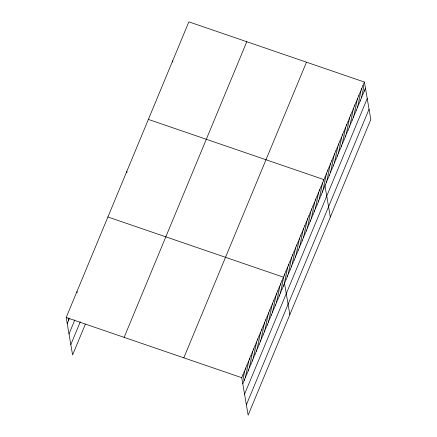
<?xml version="1.0" encoding="UTF-8"?>
<svg xmlns="http://www.w3.org/2000/svg" width="437" height="437" viewBox="0 0 437 437"><rect width="100%" height="100%" fill="white"/><g stroke="black" fill="none" stroke-linecap="round" stroke-linejoin="round"><path stroke-width="0.66" d="M85.373 324.145L72.591 354.948L66.189 317.491L188.86 21.85L364.409 82.052L370.811 119.509L248.14 415.15L241.737 377.694L364.409 82.052M67.238 323.626L69.483 318.223M69.008 333.961L74.836 319.911M70.827 344.613L80.244 321.916M124.124 337.359L246.79 41.717M183.808 357.827L306.474 62.185M242.786 383.828L365.458 88.187M244.556 394.163L367.222 98.522M246.375 404.815L369.041 109.174M148.378 119.41L323.926 179.612L330.328 217.069M107.895 216.976L283.444 277.178L289.851 314.635M66.189 317.491L241.737 377.694M363.06 85.302L364.108 91.442M361.71 88.558L362.754 94.692M360.361 91.808L361.404 97.943M359.006 95.058L360.055 101.198M357.657 98.314L358.706 104.448M356.308 101.564L357.357 107.699M354.959 104.814L356.008 110.954M353.609 108.07L354.658 114.204M352.26 111.32L353.309 117.455M350.911 114.576L351.96 120.71M349.562 117.826L350.611 123.961M348.213 121.076L349.261 127.211M346.863 124.332L347.912 130.466M345.514 127.582L346.563 133.717M344.165 130.832L345.214 136.967M342.816 134.088L343.864 140.222M341.466 137.338L342.515 143.473M340.117 140.588L341.166 146.723M338.768 143.844L339.817 149.978M337.419 147.094L338.467 153.229M336.069 150.344L337.118 156.479M334.72 153.6L335.769 159.734M333.371 156.85L334.42 162.985M332.022 160.1L333.07 166.235M330.672 163.356L331.721 169.49M329.323 166.606L330.372 172.741M327.974 169.856L329.023 175.991M326.625 173.112L327.674 179.246M325.275 176.362L326.324 182.497M322.577 182.868L323.626 189.002M321.228 186.118L322.277 192.253M319.879 189.368L320.927 195.503M318.529 192.624L319.578 198.759M317.18 195.874L318.229 202.009M315.831 199.125L316.88 205.259M314.482 202.38L315.53 208.515M313.132 205.63L314.181 211.765M311.783 208.881L312.832 215.015M310.434 212.136L311.483 218.271M309.085 215.386L310.133 221.521M307.735 218.637L308.784 224.776M306.386 221.892L307.435 228.027M305.037 225.142L306.086 231.277M303.688 228.393L304.736 234.532M302.338 231.648L303.387 237.783M300.989 234.898L302.038 241.033M299.64 238.149L300.689 244.288M298.291 241.404L299.34 247.539M296.942 244.654L297.99 250.789M295.592 247.91L296.641 254.044M294.243 251.16L295.292 257.295M292.894 254.41L293.943 260.545M291.545 257.666L292.593 263.801M290.195 260.916L291.244 267.051M288.846 264.167L289.895 270.301M287.497 267.422L288.546 273.557M286.148 270.672L287.191 276.807M284.798 273.923L285.842 280.057M282.1 280.417L283.149 286.552M280.756 283.662L281.805 289.797M279.412 286.901L280.461 293.036M278.063 290.146L279.112 296.281M276.719 293.391L277.768 299.525M275.376 296.63L276.424 302.765M274.026 299.875L275.075 306.009M272.683 303.114L273.731 309.249M271.339 306.359L272.388 312.493M269.995 309.604L271.044 315.738M268.646 312.843L269.695 318.977M267.302 316.088L268.351 322.222M265.958 319.327L267.007 325.461M264.609 322.572L265.658 328.706M263.265 325.816L264.314 331.951M261.921 329.056L262.97 335.19M260.572 332.3L261.621 338.435M259.228 335.54L260.277 341.674M257.885 338.784L258.933 344.919M256.541 342.029L257.59 348.163M255.192 345.268L256.24 351.403M253.848 348.513L254.897 354.647M252.504 351.752L253.553 357.887M251.155 354.997L252.204 361.131M249.811 358.236L250.86 364.376M248.467 361.481L249.516 367.615M247.124 364.726L248.172 370.86M245.774 367.965L246.823 374.099M244.43 371.21L245.479 377.344M243.087 374.449L244.136 380.589M172.664 60.874L172.877 62.103M126.79 171.446L126.998 172.67M76.956 291.55L77.163 292.779M68.167 317.928L68.587 320.381"/></g></svg>
